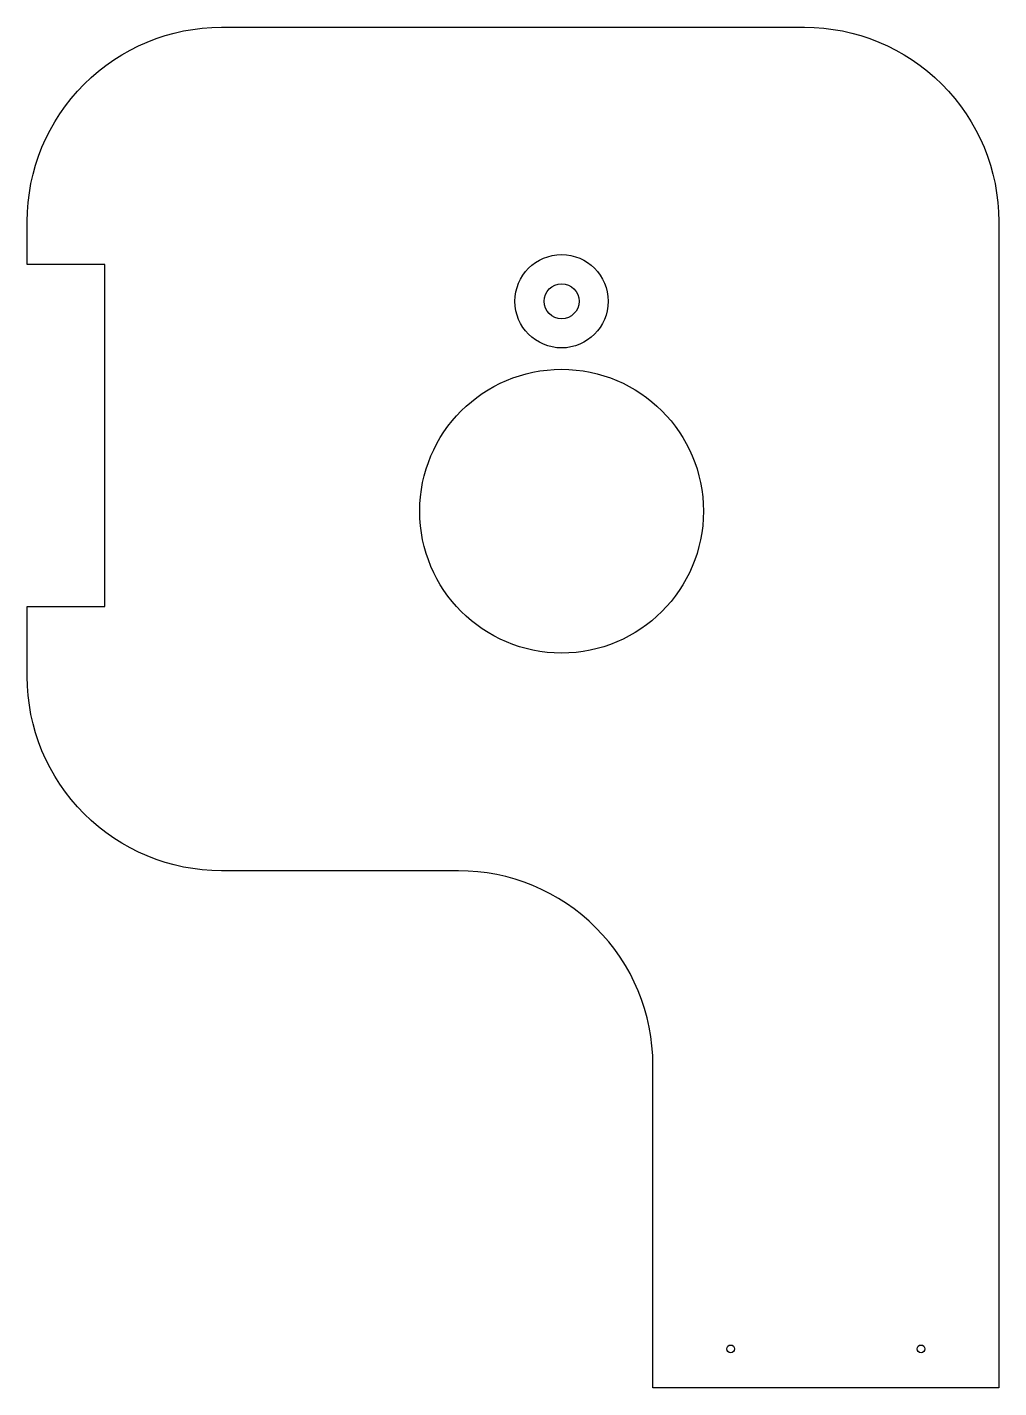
# Model space of a CAD drawing. Header units: millimetres. Extents: x -90 to 160, y 0 to 350.
import ezdxf

# ---------------------------------------------------------------- set-up
doc = ezdxf.new("R2010")
doc.units = ezdxf.units.MM
doc.header["$MEASUREMENT"] = 0
for name, color, linetype in [('Engraving', 2, 'Continuous'), ('In_cut', 3, 'Continuous'), ('Out_cut', 1, 'Continuous'), ('Poc_In_7mm', 4, 'Continuous')]:
    doc.layers.add(name, color=color, linetype=linetype)

msp = doc.modelspace()

# ---------------------------------------------------------------- linework, layer by layer
at = {"layer": 'Engraving'}
for centre in [(91, 10), (140, 10)]:
    msp.add_circle(centre, 1, dxfattribs=at)
at = {"layer": 'In_cut'}
for centre, radius in [((47.5, 279.5), 4.5), ((47.5, 225.5), 36.5)]:
    msp.add_circle(centre, radius, dxfattribs=at)
at = {"layer": 'Out_cut'}
msp.add_lwpolyline([(-70, 289), (-90, 289), (-90, 300, -0.414214), (-40, 350), (110, 350, -0.414214), (160, 300), (160, 0), (71, 0), (71, 83, 0.414214), (21, 133), (-40, 133, -0.414214), (-90, 183), (-90, 201), (-70, 201)], format="xyb", close=True, dxfattribs=at)
at = {"layer": 'Poc_In_7mm'}
msp.add_circle((47.5, 279.5), 12, dxfattribs=at)

doc.saveas('drawing.dxf')
